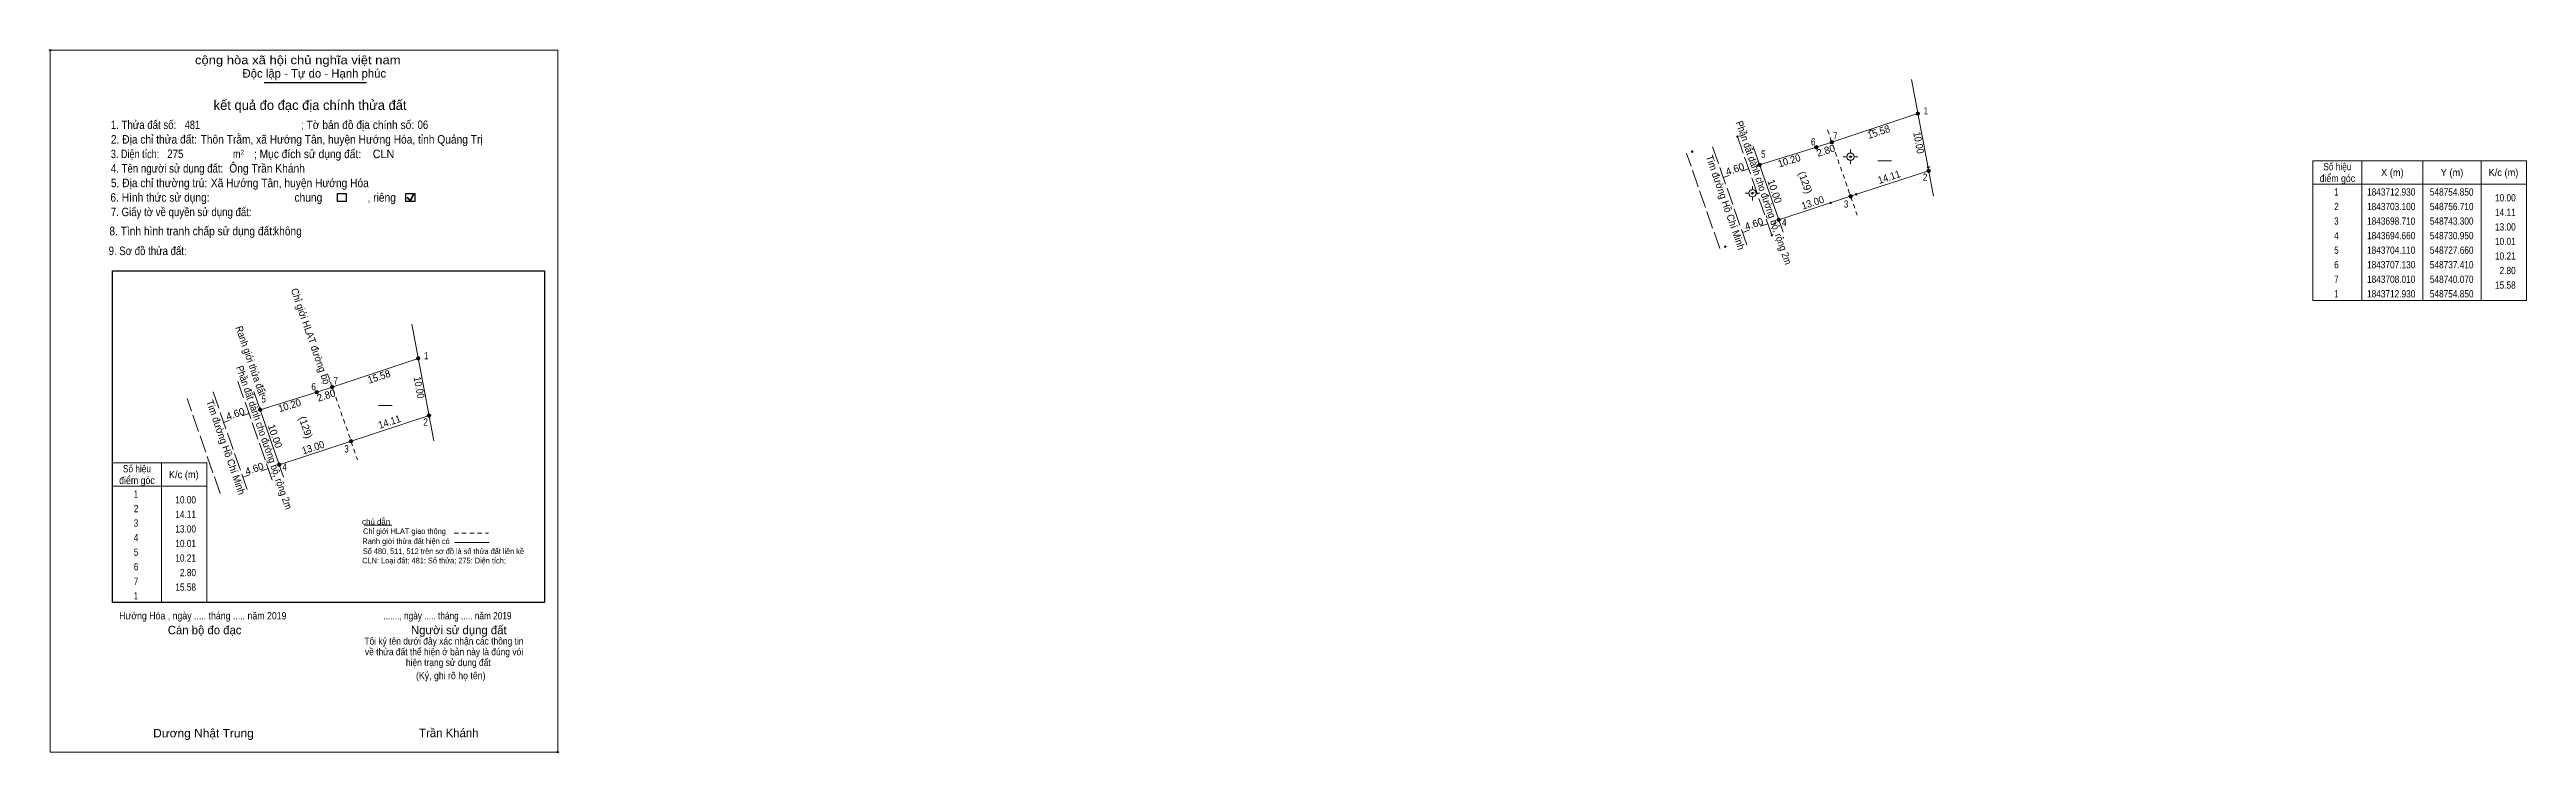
# Model space of a CAD drawing. Header units: metres. Extents: x 548434 to 548859, y 1843603 to 1843724.
import ezdxf
from ezdxf.enums import TextEntityAlignment as Align

# ---------------------------------------------------------------- set-up
doc = ezdxf.new("R2010")
doc.units = ezdxf.units.M
doc.header["$LTSCALE"] = 0.5
doc.header["$PDMODE"] = 32
doc.header["$PDSIZE"] = 0.25
doc.linetypes.add('LONG_DASHED', pattern=[7.5, 6, -1.5])
doc.linetypes.add('SHORT_DASHED', pattern=[2.7, 1.5, -1.2])
for name, color, linetype, lineweight in [('10', 7, 'Continuous', 13), ('15', 7, 'Continuous', 13), ('17', 7, 'Continuous', 13), ('2', 7, 'Continuous', 25), ('36', 7, 'Continuous', 13), ('42', 7, 'LONG_DASHED', 13), ('6', 7, 'Continuous', 13), ('63', 7, 'Continuous', 13), ('7', 7, 'Continuous', 13)]:
    doc.layers.add(name, color=color, linetype=linetype, lineweight=lineweight)
doc.layers.add('12', color=7, linetype='Continuous')

msp = doc.modelspace()

# ---------------------------------------------------------------- hatches: boundary and pattern name
at = {"layer": '63'}
for points in [[(548755.15, 1843712.93, 1), (548754.55, 1843712.93, 1)], [(548740.37, 1843708.01, 1), (548739.77, 1843708.01, 1)], [(548727.96, 1843704.11, 1), (548727.36, 1843704.11, 1)], [(548737.71, 1843707.13, 1), (548737.11, 1843707.13, 1)], [(548757.01, 1843703.1, 1), (548756.41, 1843703.1, 1)], [(548743.6, 1843698.71, 1), (548743, 1843698.71, 1)], [(548731.25, 1843694.66, 1), (548730.65, 1843694.66, 1)], [(548497.41, 1843670.85, 1), (548496.81, 1843670.85, 1)], [(548479.97, 1843665.05, 1), (548479.37, 1843665.05, 1)], [(548482.63, 1843665.93, 1), (548482.03, 1843665.93, 1)], [(548470.22, 1843662.03, 1), (548469.62, 1843662.03, 1)], [(548499.27, 1843661.02, 1), (548498.67, 1843661.02, 1)], [(548485.86, 1843656.63, 1), (548485.26, 1843656.63, 1)], [(548473.51, 1843652.58, 1), (548472.91, 1843652.58, 1)]]:
    msp.add_hatch(color=256, dxfattribs=at).paths.add_polyline_path(points)
at = {"layer": '7'}
for points in [[(548743.2795, 1843705.3705, 1), (548743.2795, 1843705.6705, 1)], [(548726.4255, 1843699.0805, 1), (548726.4255, 1843699.3805, 1)]]:
    msp.add_hatch(color=256, dxfattribs=at).paths.add_polyline_path(points)

# ---------------------------------------------------------------- linework, layer by layer
at = {"layer": '10'}
for p, q in [((548757.53, 1843698.76), (548753.74, 1843718.8)), ((548740.07, 1843708.01), (548754.85, 1843712.93)), ((548726.57, 1843707.25), (548731.69, 1843692.52)), ((548727.66, 1843704.11), (548737.41, 1843707.13)), ((548499.79, 1843656.68), (548496, 1843676.72)), ((548482.33, 1843665.93), (548497.11, 1843670.85)), ((548468.83, 1843665.17), (548473.95, 1843650.44)), ((548469.92, 1843662.03), (548479.67, 1843665.05))]:
    msp.add_line(p, q, dxfattribs=at)
at = {"layer": '10', "linetype": 'LONG_DASHED'}
for p, q in [((548723.85, 1843708.97), (548729.75, 1843692.01)), ((548720.81, 1843689.72), (548715.12, 1843706.05)), ((548466.11, 1843666.89), (548472.01, 1843649.93)), ((548463.07, 1843647.64), (548457.38, 1843663.97))]:
    msp.add_line(p, q, dxfattribs=at)
at = {"layer": '10', "linetype": 'SHORT_DASHED'}
for p, q in [((548739.34, 1843710.11), (548744.42, 1843695.49)), ((548481.6, 1843668.03), (548486.68, 1843653.41))]:
    msp.add_line(p, q, dxfattribs=at)
at = {"layer": '10'}
for points in [[(548730.95, 1843694.66), (548743.3, 1843698.71), (548756.71, 1843703.1)], [(548473.21, 1843652.58), (548485.56, 1843656.63), (548498.97, 1843661.02)]]:
    msp.add_lwpolyline(points, dxfattribs=at)
at = {"layer": '15'}
for p, q in [((548737.41, 1843707.13), (548740.07, 1843708.01)), ((548748, 1843704.82), (548750.35, 1843704.82)), ((548479.67, 1843665.05), (548482.33, 1843665.93)), ((548490.26, 1843662.74), (548492.61, 1843662.74))]:
    msp.add_line(p, q, dxfattribs=at)
at = {"layer": '17'}
msp.add_line((548487.9, 1843642.19), (548492.57, 1843642.19), dxfattribs=at)
at = {"layer": '2'}
for p, q in [((548470.61, 1843718.28), (548488.25, 1843718.28)), ((548444.57, 1843685.88), (548518.82, 1843685.88)), ((548518.82, 1843685.88), (548518.82, 1843628.89))]:
    msp.add_line(p, q, dxfattribs=at)
at = {"layer": '2', "lineweight": 35}
for p, q in [((548495.21, 1843698.56), (548495.7, 1843697.92)), ((548495.7, 1843697.92), (548496.31, 1843699))]:
    msp.add_line(p, q, dxfattribs=at)
at = {"layer": '2', "lineweight": 13}
msp.add_lwpolyline([(548433.87, 1843723.81), (548521.09, 1843723.81), (548521.09, 1843603.18), (548433.87, 1843603.18)], close=True, dxfattribs=at)
at = {"layer": '2'}
for points in [[(548483.23, 1843699.21), (548484.73, 1843699.21), (548484.73, 1843697.81), (548483.23, 1843697.81)], [(548495.01, 1843699.21), (548496.51, 1843699.21), (548496.51, 1843697.81), (548495.01, 1843697.81)]]:
    msp.add_lwpolyline(points, close=True, dxfattribs=at)
msp.add_lwpolyline([(548518.82, 1843628.89), (548444.57, 1843628.89), (548444.57, 1843685.88)], dxfattribs=at)
for p in [(548433.87, 1843723.81), (548521.09, 1843603.18)]:
    msp.add_point(p, dxfattribs=at)
at = {"layer": '36'}
for p, q in [((548721.42, 1843701.94), (548722.42, 1843702.29)), ((548724.62, 1843703.05), (548725.77, 1843703.45)), ((548724.72, 1843692.49), (548725.87, 1843692.89)), ((548727.82, 1843693.57), (548729.06, 1843694)), ((548466.88, 1843660.97), (548468.03, 1843661.37)), ((548463.68, 1843659.86), (548464.68, 1843660.21)), ((548466.98, 1843650.41), (548468.13, 1843650.81)), ((548470.08, 1843651.49), (548471.32, 1843651.92))]:
    msp.add_line(p, q, dxfattribs=at)
at = {"layer": '42'}
for p, q in [((548719.59, 1843707.19), (548725.45, 1843690.38)), ((548461.85, 1843665.11), (548467.71, 1843648.3))]:
    msp.add_line(p, q, dxfattribs=at)
at = {"layer": '6', "linetype": 'SHORT_DASHED'}
msp.add_line((548503.27, 1843640.83), (548509.18, 1843640.83), dxfattribs=at)
at = {"layer": '6'}
msp.add_line((548503.43, 1843639.22), (548509.33, 1843639.22), dxfattribs=at)
at = {"layer": '63'}
for p, q in [((548831.16, 1843704.8), (548831.16, 1843680.8)), ((548841.66, 1843704.8), (548841.66, 1843680.8)), ((548851.66, 1843704.8), (548851.66, 1843680.8)), ((548822.76, 1843700.8), (548859.46, 1843700.8)), ((548452.97, 1843652.89), (548452.97, 1843628.89)), ((548452.97, 1843652.89), (548452.97, 1843628.89)), ((548444.57, 1843648.89), (548460.77, 1843648.89))]:
    msp.add_line(p, q, dxfattribs=at)
for points in [[(548822.76, 1843704.8), (548859.46, 1843704.8), (548859.46, 1843680.8), (548822.76, 1843680.8)], [(548444.57, 1843652.89), (548460.77, 1843652.89), (548460.77, 1843628.89), (548444.57, 1843628.89)]]:
    msp.add_lwpolyline(points, close=True, dxfattribs=at)
for centre in [(548754.85, 1843712.93), (548740.07, 1843708.01), (548727.66, 1843704.11), (548737.41, 1843707.13), (548756.71, 1843703.1), (548743.3, 1843698.71), (548730.95, 1843694.66), (548497.11, 1843670.85), (548479.67, 1843665.05), (548482.33, 1843665.93), (548469.92, 1843662.03), (548498.97, 1843661.02), (548485.56, 1843656.63), (548473.21, 1843652.58)]:
    msp.add_circle(centre, 0.3, dxfattribs=at)
at = {"layer": '7'}
for p, q in [((548742.65, 1843705.52), (548742.03, 1843705.52)), ((548743.28, 1843706.14), (548743.28, 1843706.77)), ((548743.28, 1843704.27), (548743.28, 1843704.9)), ((548744.53, 1843705.52), (548743.9, 1843705.52)), ((548726.43, 1843699.86), (548726.43, 1843700.48)), ((548725.8, 1843699.23), (548725.18, 1843699.23)), ((548726.43, 1843697.98), (548726.43, 1843698.6)), ((548727.68, 1843699.23), (548727.05, 1843699.23))]:
    msp.add_line(p, q, dxfattribs=at)
for centre, radius in [((548743.2795, 1843705.5205), 0.625), ((548743.2795, 1843705.5205), 0.15), ((548726.4255, 1843699.2305), 0.625), ((548726.4255, 1843699.2305), 0.15)]:
    msp.add_circle(centre, radius, dxfattribs=at)
for p in [(548754.85, 1843712.93), (548754.94, 1843713), (548723.85, 1843708.97), (548746.69, 1843710.07), (548716.06, 1843706.38), (548727.29, 1843703.99), (548737.41, 1843707.13), (548756.63, 1843703.68), (548739.85, 1843697.57), (548744.24, 1843699.04), (548729.75, 1843692.01), (548730.25, 1843694.03), (548721.75, 1843690.05)]:
    msp.add_point(p, dxfattribs=at)

# ---------------------------------------------------------------- texts
at = {"layer": '12'}
for s, width, p in [('51', 1.25, (548754.85, 1843712.93)), ('49', 1.3, (548754.94, 1843713)), ('41', 1.3, (548723.85, 1843708.97)), ('46', 1.3, (548746.69, 1843710.07)), ('42', 1.25, (548716.06, 1843706.38)), ('40', 1.25, (548727.29, 1843703.99)), ('45', 1.25, (548737.41, 1843707.13)), ('50', 1.25, (548756.63, 1843703.68)), ('44', 1.25, (548739.85, 1843697.57)), ('47', 1.3, (548744.24, 1843699.04)), ('38', 1.25, (548729.75, 1843692.01)), ('39', 1.25, (548730.25, 1843694.03)), ('43', 1.3, (548721.75, 1843690.05))]:
    msp.add_text(s, height=0.2, dxfattribs=dict(at, width=width)).set_placement(p)
at = {"layer": '2'}
for s, height, width, p in [('cộng hòa xã hội chủ nghĩa việt nam', 1.456, 1.15, (548458.73, 1843721.41)), ('2. Địa chỉ thửa đất:', 1.456, 0.9, (548444.29, 1843707.77)), ('1. Thửa đất số:', 1.456, 0.85, (548444.29, 1843710.27)), ('481', 1.46, 0.8, (548456.99, 1843710.27)), ('Thôn Trằm, xã Hướng Tân, huyện Hướng Hóa, tỉnh Quảng Trị', 1.456, 0.9, (548459.71, 1843707.77)), ('; Tờ bản đồ địa chính số:', 1.456, 0.9, (548476.95, 1843710.27)), ('06', 1.456, 0.85, (548496.99, 1843710.28)), ('4. Tên người sử dụng đất:', 1.456, 0.85, (548444.29, 1843702.78)), ('3. Diện tích:', 1.456, 0.8, (548444.29, 1843705.27)), ('275', 1.46, 0.85, (548453.98, 1843705.28)), ('Ông Trần Khánh', 1.46, 0.9, (548464.64, 1843702.79)), ('m', 1.456, 0.8, (548465.27, 1843705.27)), ('2', 0.8318, 0.8, (548466.58, 1843705.86)), ('; Mục đích sử dụng đất:', 1.456, 0.9, (548468.88, 1843705.27)), ('CLN', 1.46, 0.95, (548489.3, 1843705.27)), ('6. Hình thức sử dụng:', 1.456, 0.9, (548444.2, 1843697.79)), ('5. Địa chỉ thường trú:', 1.456, 0.9, (548444.29, 1843700.28)), ('Xã Hướng Tân, huyện Hướng Hóa', 1.456, 0.9, (548461.47, 1843700.28)), ('chung                , riêng', 1.456, 0.9, (548475.84, 1843697.79)), ('7. Giấy tờ về quyền sử dụng đất:', 1.456, 0.85, (548444.29, 1843695.3)), ('8. Tình hình tranh chấp sử dụng đất: ', 1.456, 0.9, (548444.03, 1843692.01)), ('không', 1.456, 0.9, (548472.33, 1843692.02)), ('9. Sơ đồ thửa đất:', 1.456, 0.85, (548443.9, 1843688.61)), ('Hướng Hóa , ngày ..... tháng ..... năm 2019', 1.25, 0.9, (548445.71, 1843625.99)), ('......., ngày ..... tháng ..... năm 2019', 1.25, 0.85, (548491.12, 1843625.99)), ('(Ký, ghi rõ họ tên)', 1.248, 0.9, (548496.73, 1843615.71)), ('Dương Nhật Trung', 1.46, 1.05, (548451.55, 1843605.71))]:
    msp.add_text(s, height=height, dxfattribs=dict(at, width=width)).set_placement(p)
for s, height, p in [('Độc lập - Tự do - Hạnh phúc', 1.456, (548466.91, 1843719.11)), ('Cán bộ đo đạc', 1.456, (548454.07, 1843623.44)), ('Người sử dụng đất', 1.456, (548495.86, 1843623.44)), ('Trần Khánh', 1.46, (548497.27, 1843605.75))]:
    msp.add_text(s, height=height, dxfattribs=at).set_placement(p)
for s, height, p in [('kết quả đo đạc địa chính thửa đất', 1.664, (548478.525, 1843713.55)), ('.', 0.4159, (548521.0666, 1843602.95))]:
    msp.add_text(s, height=height, dxfattribs=at).set_placement(p, align=Align.CENTER)
at = {"layer": '2', "width": 0.9}
for s, p in [('Tôi ký tên dưới đây xác nhận các thông tin', (548501.53, 1843621.67)), ('về thửa đất thể hiện ở bản này là đúng vói', (548501.55, 1843619.83)), ('hiện trạng sử dụng đất', (548502.28, 1843617.99))]:
    msp.add_text(s, height=1.203, dxfattribs=at).set_placement(p, align=Align.CENTER)
at = {"layer": '36'}
for s, rotation, width, p in [('Phần đất dành cho đường bộ, rộng 2m', 289.182, 0.9, (548727.7983, 1843699.1253)), ('Tim đường Hồ Chí Minh', 289.219, 0.95, (548721.1967, 1843697.4607)), ('Chỉ giới HLAT đường bộ', 289.161, 0.95, (548478.0262, 1843674.4501)), ('Ranh giới thửa đất', 289.182, 0.9, (548467.7241, 1843670.2453)), ('Phần đất dành cho đường bộ, rộng 2m', 289.182, 0.9, (548470.0583, 1843657.0453)), ('Tim đường Hồ Chí Minh', 289.219, 0.95, (548463.4567, 1843655.3807))]:
    msp.add_text(s, height=1.25, rotation=rotation, dxfattribs=dict(at, width=width)).set_placement(p, align=Align.CENTER)
for rotation, p in [(19.143, (548723.62, 1843702.8011)), (19.184, (548726.8896, 1843693.3722)), (19.143, (548465.88, 1843660.7211)), (19.184, (548469.1496, 1843651.2922))]:
    msp.add_text('4.60', height=1.25, rotation=rotation, dxfattribs=at).set_placement(p, align=Align.CENTER)
at = {"layer": '6'}
for s, height, width, p in [('chú dẫn', 0.9689, 1.05, (548487.45, 1843642.3)), ('Ranh giới thửa đất hiện có ', 0.9689, 0.9, (548487.52, 1843638.95)), ('Chỉ giới HLAT giao thông', 0.968, 0.95, (548487.63, 1843640.67)), ('CLN: Loại đất; 481: Số thửa; 275: Diện tích;', 0.97, 0.9, (548487.49, 1843635.62)), ('Số 480, 511, 512 trên sơ đồ là số thửa đất liền kề', 0.97, 0.85, (548487.6, 1843637.22))]:
    msp.add_text(s, height=height, dxfattribs=dict(at, width=width)).set_placement(p)
at = {"layer": '63'}
for s, width, p in [(' 1', 0.75, (548756.58, 1843712.78)), (' 6', 0.85, (548737.27, 1843707.46)), (' 7', 0.8, (548741.05, 1843708.48)), (' 5', 0.8, (548728.67, 1843705.34)), (' 2', 0.85, (548756.5, 1843701.37)), (' 3', 0.8, (548742.9, 1843696.76)), ('10.00', 0.85, (548857.61, 1843697.83)), ('14.11', 0.85, (548857.61, 1843695.33)), (' 4', 0.85, (548732.29, 1843693.61)), ('13.00', 0.85, (548857.61, 1843692.83)), ('10.01', 0.85, (548857.61, 1843690.33)), ('10.21', 0.85, (548857.61, 1843687.83)), ('2.80', 0.85, (548857.61, 1843685.33)), ('15.58', 0.85, (548857.61, 1843682.83)), (' 1', 0.75, (548498.84, 1843670.7)), (' 6', 0.85, (548479.53, 1843665.38)), (' 7', 0.8, (548483.31, 1843666.4)), (' 5', 0.8, (548470.93, 1843663.26)), (' 2', 0.85, (548498.76, 1843659.29)), (' 4', 0.85, (548474.55, 1843651.53)), (' 3', 0.8, (548485.16, 1843654.68)), ('10.00', 0.85, (548458.92, 1843645.92)), ('14.11', 0.85, (548458.92, 1843643.42)), ('13.00', 0.85, (548458.92, 1843640.92)), ('10.01', 0.85, (548458.92, 1843638.42)), ('10.21', 0.85, (548458.92, 1843635.92)), ('15.58', 0.85, (548458.92, 1843630.92)), ('2.80', 0.85, (548458.92, 1843633.42))]:
    msp.add_text(s, height=1.25, dxfattribs=dict(at, width=width)).set_placement(p, align=Align.RIGHT)
for s, rotation, width, p in [('15.58', 18.412, 0.95, (548748.3076, 1843709.1917)), ('10.00', 280.715, 0.9, (548754.3993, 1843707.8012)), ('10.20', 17.21, 0.95, (548732.9301, 1843704.2447)), ('14.11', 18.127, 0.95, (548750.1056, 1843701.4374)), ('13.00', 18.156, 0.95, (548736.9802, 1843697.0297)), ('15.58', 18.412, 0.95, (548490.5676, 1843667.1117)), ('10.00', 280.715, 0.9, (548496.6593, 1843665.7212)), ('10.20', 17.21, 0.95, (548475.1901, 1843662.1647)), ('14.11', 18.127, 0.95, (548492.3656, 1843659.3574)), ('13.00', 18.156, 0.95, (548479.2402, 1843654.9497))]:
    msp.add_text(s, height=1.25, rotation=rotation, dxfattribs=dict(at, width=width)).set_placement(p, align=Align.CENTER)
for s, rotation, p in [('2.80', 18.306, (548739.2287, 1843705.9757)), ('10.00', 289.195, (548729.6583, 1843699.3605)), ('(129)', 289.195, (548734.9287, 1843700.8755)), ('2.80', 18.306, (548481.4887, 1843663.8957)), ('10.00', 289.195, (548471.9183, 1843657.2805)), ('(129)', 289.195, (548477.1887, 1843658.7955))]:
    msp.add_text(s, height=1.25, rotation=rotation, dxfattribs=at).set_placement(p, align=Align.CENTER)
for s, width, p in [('Số hiệu', 0.85, (548826.96, 1843703.18)), ('điểm góc', 0.9, (548826.96, 1843701.18)), (' 1', 0.75, (548826.61, 1843698.83)), ('1843712.930', 0.85, (548836.21, 1843698.83)), ('X (m)', 0.95, (548836.41, 1843702.18)), ('548754.850', 0.85, (548846.61, 1843698.83)), ('Y (m)', 0.95, (548846.665, 1843702.18)), ('K/c (m)', 0.95, (548855.505, 1843702.18)), (' 3', 0.8, (548826.605, 1843693.83)), (' 2', 0.85, (548826.615, 1843696.33)), ('1843703.100', 0.85, (548836.21, 1843696.33)), ('1843698.710', 0.85, (548836.21, 1843693.83)), ('548756.710', 0.85, (548846.61, 1843696.33)), ('548743.300', 0.85, (548846.61, 1843693.83)), (' 4', 0.85, (548826.61, 1843691.33)), ('1843694.660', 0.85, (548836.21, 1843691.33)), ('548730.950', 0.85, (548846.61, 1843691.33)), (' 5', 0.8, (548826.615, 1843688.83)), (' 6', 0.85, (548826.615, 1843686.33)), ('1843704.110', 0.85, (548836.21, 1843688.83)), ('1843707.130', 0.85, (548836.21, 1843686.33)), ('548727.660', 0.85, (548846.61, 1843688.83)), ('548737.410', 0.85, (548846.61, 1843686.33)), (' 7', 0.8, (548826.615, 1843683.83)), (' 1', 0.75, (548826.61, 1843681.33)), ('1843708.010', 0.85, (548836.21, 1843683.83)), ('1843712.930', 0.85, (548836.21, 1843681.33)), ('548740.070', 0.85, (548846.61, 1843683.83)), ('548754.850', 0.85, (548846.61, 1843681.33)), ('Số hiệu', 0.85, (548448.77, 1843651.27)), ('điểm góc', 0.9, (548448.77, 1843649.27)), ('K/c (m)', 0.95, (548456.815, 1843650.27)), (' 2', 0.85, (548448.425, 1843644.42)), (' 1', 0.75, (548448.42, 1843646.92)), (' 4', 0.85, (548448.42, 1843639.42)), (' 3', 0.8, (548448.415, 1843641.92)), (' 5', 0.8, (548448.425, 1843636.92)), (' 6', 0.85, (548448.425, 1843634.42)), (' 7', 0.8, (548448.425, 1843631.92)), (' 1', 0.75, (548448.42, 1843629.42))]:
    msp.add_text(s, height=1.25, dxfattribs=dict(at, width=width)).set_placement(p, align=Align.CENTER)
at = {"layer": '7', "width": 1.1}
for p in [(548743.29, 1843705.42), (548726.43, 1843699.13)]:
    msp.add_text('KC', height=0.2, dxfattribs=at).set_placement(p, align=Align.RIGHT)
at = {"layer": '7'}
for s, width, p in [('48', 1.3, (548743.28, 1843705.52)), ('TR3', 1.05, (548726.43, 1843699.23))]:
    msp.add_text(s, height=0.2, dxfattribs=dict(at, width=width)).set_placement(p)

doc.saveas('drawing.dxf')
